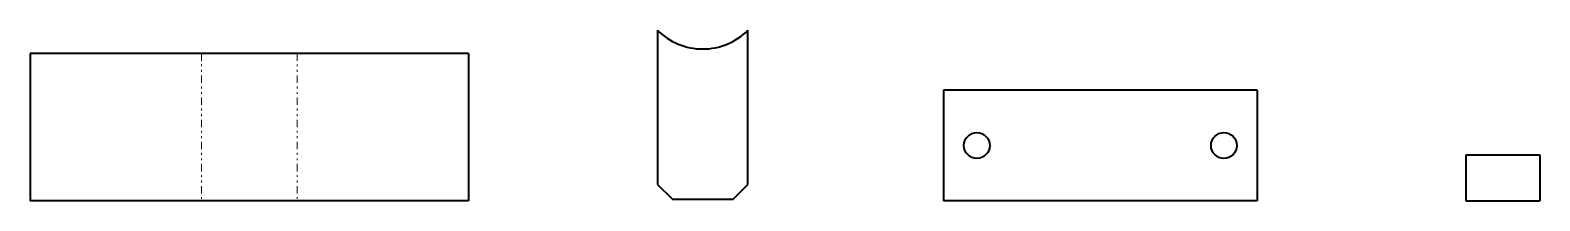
# Model space of a CAD drawing. Header units: millimetres. Extents: x 0 to 818, y 0 to 93.
import ezdxf

# ---------------------------------------------------------------- set-up
doc = ezdxf.new("R2010")
doc.units = ezdxf.units.MM
doc.linetypes.add('K5LT_BASIC', pattern=[0])
doc.linetypes.add('K5LT_CHAIN_LINE_WITH_2_POINTS', pattern=[12, 4, -2, 1, -2, 1, -2])

msp = doc.modelspace()

# ---------------------------------------------------------------- linework, layer by layer
at = {"color": 7, "linetype": 'K5LT_BASIC', "lineweight": 40, "true_color": 0xffffff}
for p, q in [((340, 92.58), (340, 8.87)), ((389, 8.87), (389, 92.58)), ((87, 80), (0, 80)), ((0, 80), (0, 0)), ((98.78, 80), (87, 80)), ((138.78, 80), (98.78, 80)), ((150.56, 80), (138.78, 80)), ((237.56, 80), (150.56, 80)), ((237.56, 80), (237.56, 0)), ((532.79, 60), (495, 60)), ((495, 60), (495, 0)), ((543.28, 60), (532.79, 60)), ((616.65, 60), (543.28, 60)), ((627.13, 60), (616.65, 60)), ((664.93, 60), (627.13, 60)), ((664.93, 60), (664.93, 0)), ((778.11, 24.87), (818.11, 24.87)), ((778.11, 24.87), (778.11, 0)), ((818.11, 24.87), (818.11, 0)), ((340, 8.87), (348, 0.87)), ((381, 0.87), (389, 8.87)), ((348, 0.87), (381, 0.87)), ((543.28, 0), (532.79, 0)), ((616.65, 0), (543.28, 0)), ((627.13, 0), (616.65, 0)), ((87, 0), (0, 0)), ((98.78, 0), (87, 0)), ((138.78, 0), (98.78, 0)), ((150.56, 0), (138.78, 0)), ((237.56, 0), (150.56, 0)), ((532.79, 0), (495, 0)), ((664.93, 0), (627.13, 0)), ((778.11, 0), (818.11, 0))]:
    msp.add_line(p, q, dxfattribs=at)
at = {"color": 7, "linetype": 'K5LT_CHAIN_LINE_WITH_2_POINTS', "lineweight": 18, "true_color": 0xffffff}
for p, q in [((92.89, 80), (92.89, 0)), ((144.67, 80), (144.67, 0))]:
    msp.add_line(p, q, dxfattribs=at)
at = {"color": 7, "linetype": 'K5LT_BASIC', "lineweight": 40, "true_color": 0xffffff}
for centre in [(513, 30), (646.93, 30)]:
    msp.add_circle(centre, 7, dxfattribs=at)
msp.add_arc((364.5, 116.87), 34.5, 224.75329, 315.24671, dxfattribs=at)

doc.saveas('drawing.dxf')
